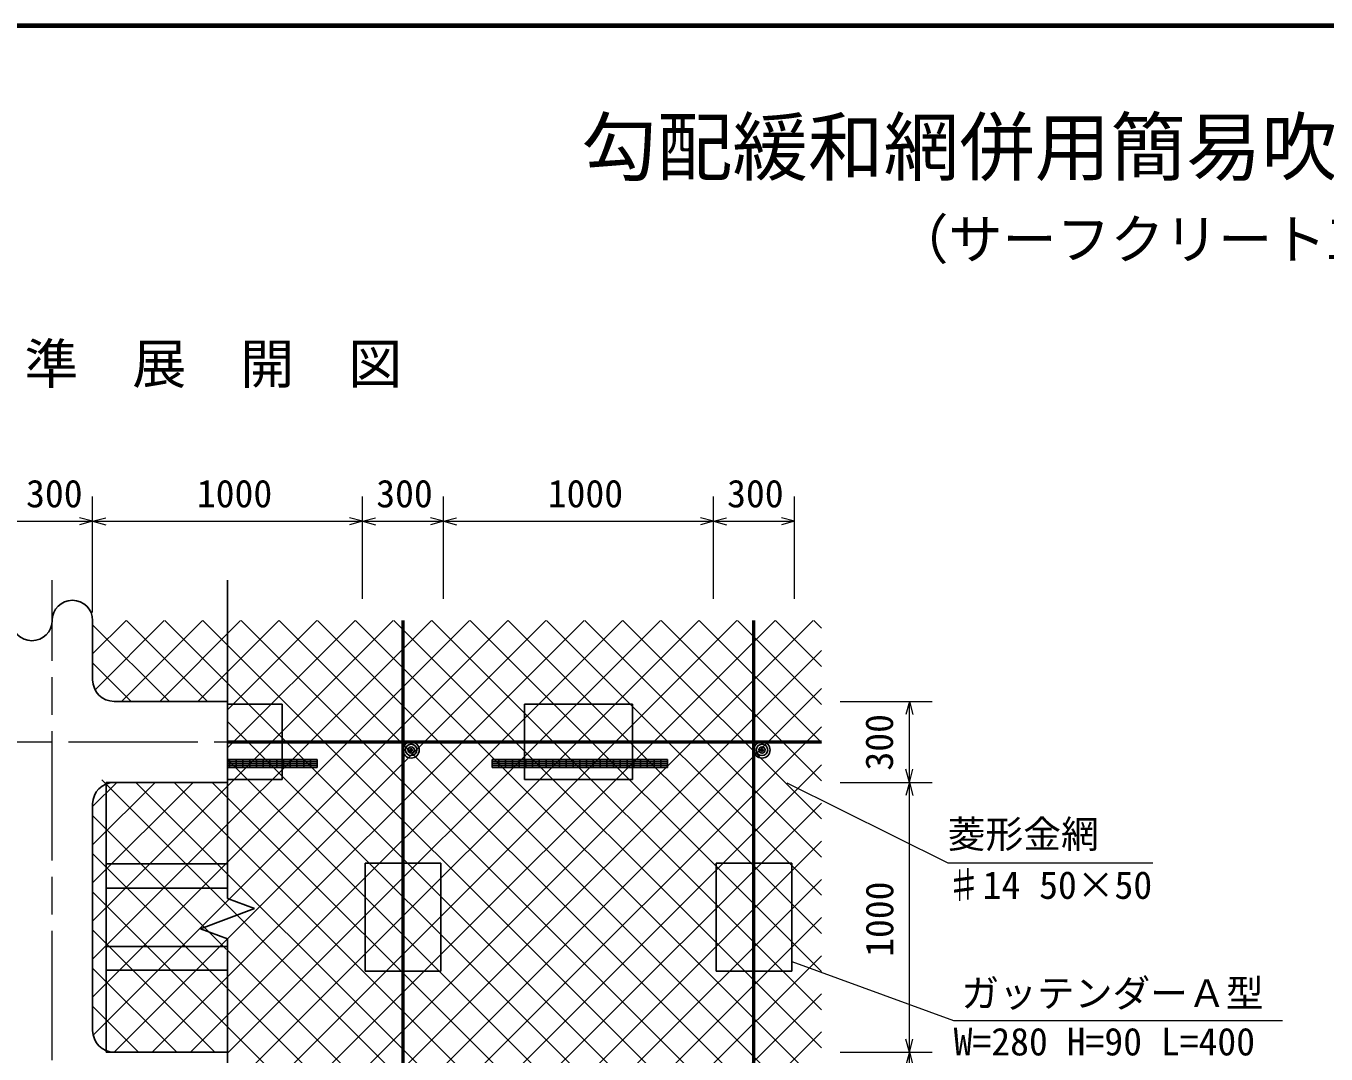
# Model space of a CAD drawing. Units: millimetres, scale not verified. Extents: x 400 to 16400, y 400 to 11650.
# Drawn here: x 4299 to 9116, y 7669 to 11480 of the extents above; entities that cross this region are included whole.
import ezdxf
from ezdxf.enums import TextEntityAlignment as Align

# ---------------------------------------------------------------- set-up
doc = ezdxf.new("R2010")
doc.units = ezdxf.units.MM
doc.header["$LTSCALE"] = 40
doc.linetypes.add('CHAIN', pattern=[18.5, 12, -1.5, 3.5, -1.5])
for name, color, linetype, lineweight in [('C-BMK', 2, 'CHAIN', 13), ('C-STR', 1, 'Continuous', 25), ('C-STR-DIM', 1, 'Continuous', 13), ('C-STR-HTXT', 1, 'Continuous', 13), ('C-TTL', 2, 'Continuous', 70)]:
    doc.layers.add(name, color=color, linetype=linetype, lineweight=lineweight)
doc.layers.add('C-TTL-TXT', color=7, linetype='Continuous')
doc.styles.add('ＭＳ ゴシック', font='')
doc.styles.get('ＭＳ ゴシック').set_extended_font_data('MS Gothic')

msp = doc.modelspace()

# ---------------------------------------------------------------- linework, layer by layer
at = {"layer": 'C-BMK'}
for p, q in [((4396.16, 4686.26), (4396.16, 9426.26)), ((1496.16, 8826.26), (5046.16, 8826.26))]:
    msp.add_line(p, q, dxfattribs=at)
at = {"layer": 'C-STR', "color": 7}
for p, q in [((5046.16, 8246.26), (5046.16, 9426.26)), ((4546.16, 9056.26), (4546.16, 9276.26)), ((4626.16, 8976.26), (5046.16, 8976.26)), ((5726.05, 8796.32), (5726.04, 8796.29)), ((5726.04, 8796.29), (5726.29, 8796.26)), ((5726.29, 8796.26), (5726.04, 8796.29)), ((5726.04, 8796.29), (5726.04, 8796.26)), ((5726.04, 8796.26), (5726.29, 8796.26)), ((5726.29, 8796.26), (5726.04, 8796.26)), ((5726.04, 8796.26), (5726.04, 8796.22)), ((5726.04, 8796.22), (5726.29, 8796.26)), ((5726.29, 8796.26), (5726.04, 8796.22)), ((5726.04, 8796.22), (5726.05, 8796.19)), ((5726.07, 8796.35), (5726.05, 8796.32)), ((5726.05, 8796.32), (5726.29, 8796.26)), ((5726.29, 8796.26), (5726.05, 8796.32)), ((5726.05, 8796.19), (5726.29, 8796.26)), ((5726.29, 8796.26), (5726.05, 8796.19)), ((5726.05, 8796.19), (5726.07, 8796.17)), ((5726.1, 8796.37), (5726.07, 8796.35)), ((5726.07, 8796.35), (5726.29, 8796.26)), ((5726.29, 8796.26), (5726.07, 8796.35)), ((5726.07, 8796.17), (5726.29, 8796.26)), ((5726.29, 8796.26), (5726.07, 8796.17)), ((5726.07, 8796.17), (5726.1, 8796.15)), ((5726.13, 8796.38), (5726.1, 8796.37)), ((5726.1, 8796.37), (5726.29, 8796.26)), ((5726.29, 8796.26), (5726.1, 8796.37)), ((5726.1, 8796.15), (5726.29, 8796.26)), ((5726.29, 8796.26), (5726.1, 8796.15)), ((5726.1, 8796.15), (5726.13, 8796.14)), ((5726.16, 8796.38), (5726.13, 8796.38)), ((5726.13, 8796.38), (5726.29, 8796.26)), ((5726.29, 8796.26), (5726.13, 8796.38)), ((5726.13, 8796.14), (5726.29, 8796.26)), ((5726.29, 8796.26), (5726.13, 8796.14)), ((5726.13, 8796.14), (5726.16, 8796.13)), ((5726.19, 8796.38), (5726.16, 8796.38)), ((5726.16, 8796.38), (5726.29, 8796.26)), ((5726.29, 8796.26), (5726.16, 8796.38)), ((5726.16, 8796.13), (5726.29, 8796.26)), ((5726.29, 8796.26), (5726.16, 8796.13)), ((5726.16, 8796.13), (5726.19, 8796.14)), ((5726.22, 8796.37), (5726.19, 8796.38)), ((5726.19, 8796.38), (5726.29, 8796.26)), ((5726.29, 8796.26), (5726.19, 8796.38)), ((5726.19, 8796.14), (5726.29, 8796.26)), ((5726.29, 8796.26), (5726.19, 8796.14)), ((5726.19, 8796.14), (5726.22, 8796.15)), ((5726.25, 8796.35), (5726.22, 8796.37)), ((5726.22, 8796.37), (5726.29, 8796.26)), ((5726.29, 8796.26), (5726.22, 8796.37)), ((5726.22, 8796.15), (5726.29, 8796.26)), ((5726.29, 8796.26), (5726.22, 8796.15)), ((5726.22, 8796.15), (5726.25, 8796.17)), ((5726.27, 8796.32), (5726.25, 8796.35)), ((5726.25, 8796.35), (5726.29, 8796.26)), ((5726.29, 8796.26), (5726.25, 8796.35)), ((5726.25, 8796.17), (5726.29, 8796.26)), ((5726.29, 8796.26), (5726.25, 8796.17)), ((5726.25, 8796.17), (5726.27, 8796.19)), ((5726.28, 8796.29), (5726.27, 8796.32)), ((5726.27, 8796.32), (5726.29, 8796.26)), ((5726.29, 8796.26), (5726.27, 8796.32)), ((5726.27, 8796.19), (5726.29, 8796.26)), ((5726.29, 8796.26), (5726.27, 8796.19)), ((5726.27, 8796.19), (5726.28, 8796.22)), ((5726.29, 8796.26), (5726.28, 8796.29)), ((5726.28, 8796.22), (5726.29, 8796.26)), ((7026.05, 8796.32), (7026.04, 8796.29)), ((7026.04, 8796.29), (7026.29, 8796.26)), ((7026.29, 8796.26), (7026.04, 8796.29)), ((7026.04, 8796.29), (7026.04, 8796.26)), ((7026.04, 8796.26), (7026.29, 8796.26)), ((7026.29, 8796.26), (7026.04, 8796.26)), ((7026.04, 8796.26), (7026.04, 8796.22)), ((7026.04, 8796.22), (7026.29, 8796.26)), ((7026.29, 8796.26), (7026.04, 8796.22)), ((7026.04, 8796.22), (7026.05, 8796.19)), ((7026.07, 8796.35), (7026.05, 8796.32)), ((7026.05, 8796.32), (7026.29, 8796.26)), ((7026.29, 8796.26), (7026.05, 8796.32)), ((7026.05, 8796.19), (7026.29, 8796.26)), ((7026.29, 8796.26), (7026.05, 8796.19)), ((7026.05, 8796.19), (7026.07, 8796.17)), ((7026.1, 8796.37), (7026.07, 8796.35)), ((7026.07, 8796.35), (7026.29, 8796.26)), ((7026.29, 8796.26), (7026.07, 8796.35)), ((7026.07, 8796.17), (7026.29, 8796.26)), ((7026.29, 8796.26), (7026.07, 8796.17)), ((7026.07, 8796.17), (7026.1, 8796.15)), ((7026.13, 8796.38), (7026.1, 8796.37)), ((7026.1, 8796.37), (7026.29, 8796.26)), ((7026.29, 8796.26), (7026.1, 8796.37)), ((7026.1, 8796.15), (7026.29, 8796.26)), ((7026.29, 8796.26), (7026.1, 8796.15)), ((7026.1, 8796.15), (7026.13, 8796.14)), ((7026.16, 8796.38), (7026.13, 8796.38)), ((7026.13, 8796.38), (7026.29, 8796.26)), ((7026.29, 8796.26), (7026.13, 8796.38)), ((7026.13, 8796.14), (7026.29, 8796.26)), ((7026.29, 8796.26), (7026.13, 8796.14)), ((7026.13, 8796.14), (7026.16, 8796.13)), ((7026.19, 8796.38), (7026.16, 8796.38)), ((7026.16, 8796.38), (7026.29, 8796.26)), ((7026.29, 8796.26), (7026.16, 8796.38)), ((7026.16, 8796.13), (7026.29, 8796.26)), ((7026.29, 8796.26), (7026.16, 8796.13)), ((7026.16, 8796.13), (7026.19, 8796.14)), ((7026.22, 8796.37), (7026.19, 8796.38)), ((7026.19, 8796.38), (7026.29, 8796.26)), ((7026.29, 8796.26), (7026.19, 8796.38)), ((7026.19, 8796.14), (7026.29, 8796.26)), ((7026.29, 8796.26), (7026.19, 8796.14)), ((7026.19, 8796.14), (7026.22, 8796.15)), ((7026.25, 8796.35), (7026.22, 8796.37)), ((7026.22, 8796.37), (7026.29, 8796.26)), ((7026.29, 8796.26), (7026.22, 8796.37)), ((7026.22, 8796.15), (7026.29, 8796.26)), ((7026.29, 8796.26), (7026.22, 8796.15)), ((7026.22, 8796.15), (7026.25, 8796.17)), ((7026.27, 8796.32), (7026.25, 8796.35)), ((7026.25, 8796.35), (7026.29, 8796.26)), ((7026.29, 8796.26), (7026.25, 8796.35)), ((7026.25, 8796.17), (7026.29, 8796.26)), ((7026.29, 8796.26), (7026.25, 8796.17)), ((7026.25, 8796.17), (7026.27, 8796.19)), ((7026.28, 8796.29), (7026.27, 8796.32)), ((7026.27, 8796.32), (7026.29, 8796.26)), ((7026.29, 8796.26), (7026.27, 8796.32)), ((7026.27, 8796.19), (7026.29, 8796.26)), ((7026.29, 8796.26), (7026.27, 8796.19)), ((7026.27, 8796.19), (7026.28, 8796.22)), ((7026.29, 8796.26), (7026.28, 8796.29)), ((7026.28, 8796.22), (7026.29, 8796.26)), ((4626.16, 8676.26), (5046.16, 8676.26)), ((4546.16, 7756.26), (4546.16, 8596.26)), ((5046.16, 8246.26), (5146.16, 8208.76)), ((5146.16, 8208.76), (4946.16, 8133.76)), ((4946.16, 8133.76), (5046.16, 8096.26)), ((5046.16, 5646.26), (5046.16, 8096.26)), ((4626.16, 7676.26), (5046.16, 7676.26))]:
    msp.add_line(p, q, dxfattribs=at)
at = {"layer": 'C-STR'}
for p, q in [((4670.22, 9276.26), (4546.16, 9152.2)), ((7215.81, 9276.26), (4546.16, 6606.61)), ((4546.16, 6748.03), (7074.39, 9276.26)), ((4546.16, 8162.25), (5660.17, 9276.26)), ((4546.16, 7879.4), (5943.02, 9276.26)), ((4546.16, 8020.82), (5801.59, 9276.26)), ((4546.16, 9260.75), (4830.66, 8976.26)), ((4547.89, 7739.71), (6084.44, 9276.26)), ((4555.03, 9019.64), (4811.64, 9276.26)), ((6225.86, 9276.26), (4625.86, 7676.26)), ((4653.07, 8976.26), (4953.07, 9276.26)), ((4972.08, 8976.26), (4672.08, 9276.26)), ((6367.28, 9276.26), (4767.28, 7676.26)), ((4794.49, 8976.26), (5094.49, 9276.26)), ((7246.16, 6843.6), (4813.5, 9276.26)), ((6508.7, 9276.26), (4908.7, 7676.26)), ((5235.91, 9276.26), (4935.91, 8976.26)), ((4954.92, 9276.26), (7246.16, 6985.02)), ((6932.96, 9276.26), (5046.16, 7389.45)), ((6791.54, 9276.26), (5046.16, 7530.88)), ((6650.12, 9276.26), (5046.16, 7672.3)), ((5518.75, 9276.26), (5046.16, 8803.67)), ((5046.16, 8945.09), (5377.33, 9276.26)), ((7246.16, 7126.44), (5096.35, 9276.26)), ((7246.16, 7267.86), (5237.77, 9276.26)), ((7246.16, 7409.28), (5379.19, 9276.26)), ((7246.16, 7550.7), (5520.61, 9276.26)), ((7246.16, 7692.13), (5662.03, 9276.26)), ((7246.16, 7833.55), (5803.45, 9276.26)), ((7246.16, 7974.97), (5944.87, 9276.26)), ((7246.16, 8116.39), (6086.29, 9276.26)), ((7246.16, 8257.81), (6227.72, 9276.26)), ((7246.16, 8399.23), (6369.14, 9276.26)), ((6510.56, 9276.26), (7246.16, 8540.65)), ((6651.98, 9276.26), (7246.16, 8682.08)), ((6793.4, 9276.26), (7246.16, 8823.5)), ((7246.16, 8964.92), (6934.82, 9276.26)), ((7246.16, 9106.34), (7076.24, 9276.26)), ((7217.67, 9276.26), (7246.16, 9247.76)), ((4546.16, 6465.19), (7246.16, 9165.19)), ((4546.16, 9119.33), (4689.24, 8976.26)), ((4602.29, 6379.9), (7246.16, 9023.77)), ((4740.07, 6376.26), (7246.16, 8882.35)), ((7246.16, 6702.18), (5046.16, 8902.18)), ((4881.49, 6376.26), (7246.16, 8740.93)), ((5046.16, 8760.75), (7246.16, 6560.75)), ((4918.75, 8676.26), (4546.16, 8303.67)), ((4546.16, 8445.09), (4777.33, 8676.26)), ((4635.91, 8676.26), (4546.16, 8586.51)), ((7246.16, 6019.07), (4579.79, 8685.44)), ((4706.4, 8676.26), (7246.16, 6136.49)), ((4847.82, 8676.26), (7246.16, 6277.91)), ((4989.24, 8676.26), (7246.16, 6419.33)), ((5022.91, 6376.26), (7246.16, 8599.5)), ((4546.16, 8553.65), (7246.16, 5853.65)), ((5046.16, 6258.08), (7246.16, 8458.08)), ((4546.16, 8412.23), (7246.16, 5712.23)), ((5046.16, 6116.66), (7246.16, 8316.66)), ((7246.16, 5570.81), (4546.16, 8270.81)), ((4546.16, 5475.24), (7246.16, 8175.24)), ((4999.29, 7676.26), (4546.16, 8129.38)), ((4546.16, 5333.82), (7246.16, 8033.82)), ((4857.87, 7676.26), (4546.16, 7987.96)), ((4546.16, 7987.96), (4857.87, 7676.26)), ((4546.16, 5192.4), (7246.16, 7892.4)), ((4716.45, 7676.26), (4546.16, 7846.54)), ((4583.66, 5088.48), (7246.16, 7750.98))]:
    msp.add_line(p, q, dxfattribs=at)
at = {"layer": 'C-STR', "color": 7, "lineweight": 50}
for p, q in [((5696.16, 4686.26), (5696.16, 9276.26)), ((6996.16, 4686.26), (6996.16, 9276.26)), ((5046.16, 8826.26), (7246.16, 8826.26))]:
    msp.add_line(p, q, dxfattribs=at)
at = {"layer": 'C-STR', "color": 6}
for p, q in [((5248.16, 8966.26), (5046.16, 8966.26)), ((5248.16, 8966.26), (5248.16, 8686.26)), ((6146.16, 8686.26), (6146.16, 8966.26)), ((6546.16, 8966.26), (6146.16, 8966.26)), ((6546.16, 8966.26), (6546.16, 8686.26)), ((5248.16, 8716.26), (5248.16, 8936.26)), ((6546.16, 8716.26), (6546.16, 8817.26)), ((5046.16, 8761.06), (5378.16, 8761.06)), ((5046.16, 8753.56), (5378.16, 8753.56)), ((5046.16, 8746.06), (5378.16, 8746.06)), ((5046.16, 8738.56), (5378.16, 8738.56)), ((5046.16, 8731.06), (5378.16, 8731.06)), ((5053.16, 8731.06), (5053.16, 8761.06)), ((5078.16, 8731.06), (5078.16, 8761.06)), ((5103.16, 8731.06), (5103.16, 8761.06)), ((5128.16, 8731.06), (5128.16, 8761.06)), ((5153.16, 8731.06), (5153.16, 8761.06)), ((5178.16, 8731.06), (5178.16, 8761.06)), ((5203.16, 8731.06), (5203.16, 8761.06)), ((5228.16, 8731.06), (5228.16, 8761.06)), ((5253.16, 8731.06), (5253.16, 8761.06)), ((5278.16, 8731.06), (5278.16, 8761.06)), ((5303.16, 8731.06), (5303.16, 8761.06)), ((5328.16, 8731.06), (5328.16, 8761.06)), ((5353.16, 8731.06), (5353.16, 8761.06)), ((5378.16, 8731.06), (5378.16, 8761.06)), ((6026.16, 8761.06), (6676.16, 8761.06)), ((6026.16, 8731.06), (6026.16, 8761.06)), ((6026.16, 8753.56), (6676.16, 8753.56)), ((6026.16, 8746.06), (6676.16, 8746.06)), ((6026.16, 8738.56), (6676.16, 8738.56)), ((6026.16, 8731.06), (6676.16, 8731.06)), ((6051.16, 8731.06), (6051.16, 8761.06)), ((6076.16, 8731.06), (6076.16, 8761.06)), ((6101.16, 8731.06), (6101.16, 8761.06)), ((6126.16, 8731.06), (6126.16, 8761.06)), ((6151.16, 8731.06), (6151.16, 8761.06)), ((6176.16, 8731.06), (6176.16, 8761.06)), ((6201.16, 8731.06), (6201.16, 8761.06)), ((6226.16, 8731.06), (6226.16, 8761.06)), ((6251.16, 8731.06), (6251.16, 8761.06)), ((6276.16, 8731.06), (6276.16, 8761.06)), ((6301.16, 8731.06), (6301.16, 8761.06)), ((6326.16, 8731.06), (6326.16, 8761.06)), ((6351.16, 8731.06), (6351.16, 8761.06)), ((6376.16, 8731.06), (6376.16, 8761.06)), ((6401.16, 8731.06), (6401.16, 8761.06)), ((6426.16, 8731.06), (6426.16, 8761.06)), ((6451.16, 8731.06), (6451.16, 8761.06)), ((6476.16, 8731.06), (6476.16, 8761.06)), ((6501.16, 8731.06), (6501.16, 8761.06)), ((6526.16, 8731.06), (6526.16, 8761.06)), ((6551.16, 8731.06), (6551.16, 8761.06)), ((6576.16, 8731.06), (6576.16, 8761.06)), ((6601.16, 8731.06), (6601.16, 8761.06)), ((6626.16, 8731.06), (6626.16, 8761.06)), ((6651.16, 8731.06), (6651.16, 8761.06)), ((6676.16, 8731.06), (6676.16, 8761.06)), ((5046.16, 8676.26), (4596.16, 8676.26)), ((4596.16, 8676.26), (4596.16, 7676.26)), ((5046.16, 8686.26), (5248.16, 8686.26)), ((6146.16, 8686.26), (6546.16, 8686.26)), ((5046.16, 8374.12), (4596.16, 8374.12)), ((5556.16, 8376.26), (5836.16, 8376.26)), ((5556.16, 8376.26), (5556.16, 7976.26)), ((5687.16, 8376.26), (5586.16, 8376.26)), ((5836.16, 7976.26), (5836.16, 8376.26)), ((6856.16, 8376.26), (7136.16, 8376.26)), ((6856.16, 8376.26), (6856.16, 7976.26)), ((6987.16, 8376.26), (6886.16, 8376.26)), ((7136.16, 7976.26), (7136.16, 8376.26)), ((5046.16, 8284.26), (4596.16, 8284.26)), ((5046.16, 8068.26), (4596.16, 8068.26)), ((5046.16, 7980.26), (4596.16, 7980.26)), ((5836.16, 7976.26), (5556.16, 7976.26)), ((7136.16, 7976.26), (6856.16, 7976.26)), ((4596.16, 7676.26), (5046.16, 7676.26))]:
    msp.add_line(p, q, dxfattribs=at)
at = {"layer": 'C-STR', "color": 7}
for centre, radius in [((5726.16, 8796.26), 30), ((5726.16, 8796.26), 21), ((7026.16, 8796.26), 30), ((7026.16, 8796.26), 21), ((5726.16, 8796.26), 12), ((5726.16, 8796.26), 5), ((5726.16, 8796.26), 0.125), ((7026.16, 8796.26), 12), ((7026.16, 8796.26), 5), ((7026.16, 8796.26), 0.125)]:
    msp.add_circle(centre, radius, dxfattribs=at)
for centre, radius, start, end in [((4471.16, 9276.26), 75, 0, 180), ((4321.16, 9276.26), 75, 180.00008, 0.00008), ((4626.16, 9056.26), 80, 180, 270), ((4626.16, 8596.26), 80, 90, 180), ((4626.16, 7756.26), 80, 180, 270)]:
    msp.add_arc(centre, radius, start, end, dxfattribs=at)
at = {"layer": 'C-STR-DIM'}
for p, q in [((4546.16, 9306.26), (4546.16, 9736.26)), ((5546.16, 9356.26), (5546.16, 9736.26)), ((5846.16, 9356.26), (5846.16, 9736.26)), ((6846.16, 9356.26), (6846.16, 9736.26)), ((7146.16, 9356.26), (7146.16, 9736.26)), ((3346.16, 9644.1), (4546.16, 9644.1)), ((4246.16, 9644.1), (4646.16, 9644.1)), ((4546.16, 9644.1), (4497.87, 9657.04)), ((4546.16, 9644.1), (4497.87, 9631.16)), ((4546.16, 9644.1), (4594.46, 9657.04)), ((4546.16, 9644.1), (4594.46, 9631.16)), ((4646.16, 9644.1), (5846.16, 9644.1)), ((5546.16, 9644.1), (5497.87, 9657.04)), ((5546.16, 9644.1), (5497.87, 9631.16)), ((5546.16, 9644.1), (5594.46, 9657.04)), ((5546.16, 9644.1), (5594.46, 9631.16)), ((5546.16, 9644.1), (5946.16, 9644.1)), ((5846.16, 9644.1), (5797.87, 9657.04)), ((5846.16, 9644.1), (5797.87, 9631.16)), ((5846.16, 9644.1), (5894.46, 9657.04)), ((5846.16, 9644.1), (5894.46, 9631.16)), ((5946.16, 9644.1), (7146.16, 9644.1)), ((6846.16, 9644.1), (6797.87, 9657.04)), ((6846.16, 9644.1), (6797.87, 9631.16)), ((6846.16, 9644.1), (6894.46, 9657.04)), ((6846.16, 9644.1), (6894.46, 9631.16)), ((7146.16, 9644.1), (7097.87, 9657.04)), ((7146.16, 9644.1), (7097.87, 9631.16)), ((7316.16, 8976.26), (7656.16, 8976.26)), ((7572.57, 8976.26), (7559.62, 8927.96)), ((7572.57, 7776.26), (7572.57, 8976.26)), ((7572.57, 8976.26), (7585.51, 8927.96)), ((7572.57, 8676.26), (7559.62, 8724.55)), ((7572.57, 8676.26), (7585.51, 8724.55)), ((7316.16, 8676.26), (7656.16, 8676.26)), ((7572.57, 8676.26), (7559.62, 8627.96)), ((7572.57, 8676.26), (7585.51, 8627.96)), ((7572.57, 7376.26), (7572.57, 7776.26)), ((7572.57, 7676.26), (7559.62, 7724.55)), ((7572.57, 7676.26), (7585.51, 7724.55)), ((7316.16, 7676.26), (7656.16, 7676.26)), ((7572.57, 7676.26), (7559.62, 7627.96)), ((7572.57, 7676.26), (7585.51, 7627.96))]:
    msp.add_line(p, q, dxfattribs=at)
at = {"layer": 'C-STR-HTXT'}
for p, q in [((7117.59, 8674.11), (7714.38, 8377.44)), ((7714.38, 8377.44), (8474.01, 8377.44)), ((7136.16, 8012.28), (7736.16, 7793.24)), ((7736.16, 7793.24), (8954.91, 7793.24))]:
    msp.add_line(p, q, dxfattribs=at)
at = {"layer": 'C-TTL'}
msp.add_lwpolyline([(400, 400), (16400, 400), (16400, 11480), (400, 11480)], close=True, dxfattribs=at)

# ---------------------------------------------------------------- texts
at = {"layer": 'C-STR-DIM', "color": 7, "style": 'ＭＳ ゴシック'}
for s, p in [('300', (4299.57, 9664.91)), ('1000', (4932.34, 9664.92)), ('300', (5596.9, 9664.91)), ('1000', (6232.34, 9664.92)), ('300', (6896.9, 9664.91)), ('菱形金網', (7714.38, 8402.46)), ('♯14 50×50', (7704.01, 8213.54)), ('ガッテンダーＡ型 ', (7764.91, 7812.49)), ('W=280 H=90 L=400', (7736.16, 7633.24))]:
    msp.add_text(s, height=102.6, dxfattribs=at).set_placement(p, align=Align.BOTTOM_LEFT)
for s, p in [('300', (7542.28, 8720.07)), ('1000', (7543.28, 8029.51))]:
    msp.add_text(s, height=102.6, rotation=90, dxfattribs=at).set_placement(p, align=Align.BOTTOM_LEFT)
at = {"layer": 'C-TTL-TXT', "color": 3, "style": 'ＭＳ ゴシック'}
for s, height, p in [('勾配緩和網併用簡易吹付法枠工標準施工図', 205.3, (9016.81, 10867.29)), ('（サーフクリート工\u3000Ａタイプ）', 146.6, (9016.81, 10572.46))]:
    msp.add_text(s, height=height, dxfattribs=at).set_placement(p, align=Align.BOTTOM_CENTER)
at = {"layer": 'C-TTL-TXT', "style": 'ＭＳ ゴシック'}
msp.add_text('標\u3000準\u3000展\u3000開\u3000図', height=146.6, dxfattribs=at).set_placement((3893.32, 10110.61), align=Align.BOTTOM_LEFT)

doc.saveas('drawing.dxf')
